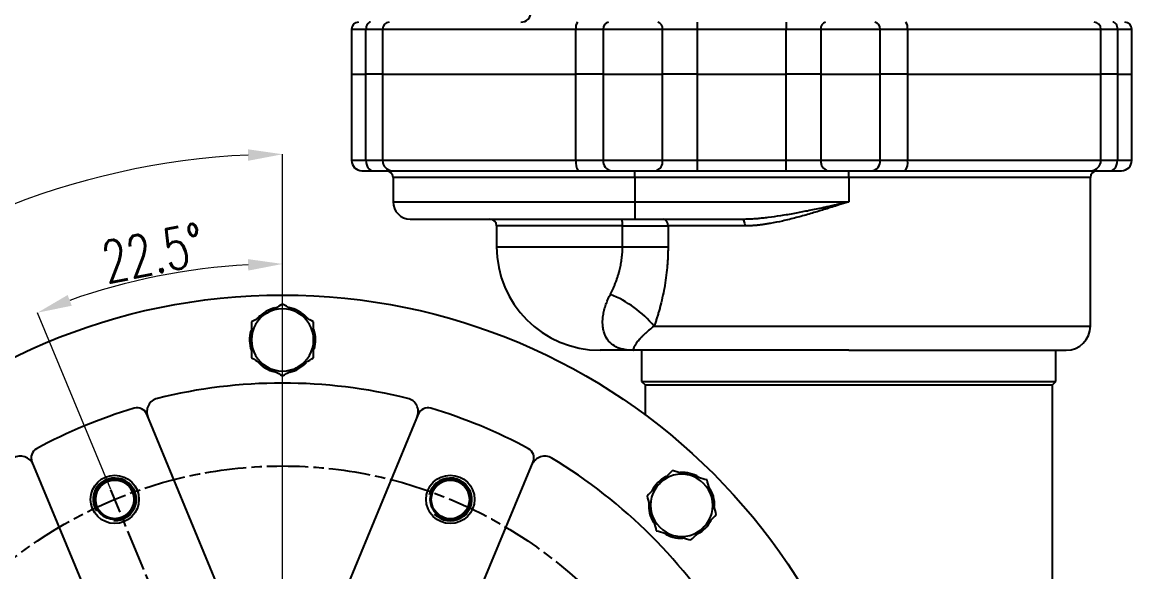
# Model space of a CAD drawing. Header units: millimetres. Extents: x 2104 to 4053, y 855 to 2233.
# Drawn here: x 3221.6 to 3543, y 1694.3 to 1853.5 of the extents above; entities that cross this region are included whole.
import ezdxf

# ---------------------------------------------------------------- set-up
doc = ezdxf.new("R2010")
doc.units = ezdxf.units.MM
doc.linetypes.add('AM_ISO08W050', pattern=[18, 12, -1.5, 3, -1.5])
for name, color, linetype, lineweight in [('AM_5', 3, 'Continuous', 25), ('AM_7', 4, 'AM_ISO08W050', 25), ('粗实线', 7, 'Continuous', 40)]:
    doc.layers.add(name, color=color, linetype=linetype, lineweight=lineweight)
doc.styles.add('SLDTEXTSTYLE1', font='txt.shx', dxfattribs={"width": 0.7, "bigfont": 'gbcbig.shx'})
doc.dimstyles.new('SLDDIMSTYLE12$2', dxfattribs={"dimtxt": 12, "dimasz": 10, "dimexe": 0, "dimexo": 0.0625, "dimgap": 0.875, "dimtad": 1, "dimdec": 1, "dimlfac": 1.8, "dimrnd": 1e-09, "dimzin": 12, "dimdsep": 46, "dimtxsty": 'SLDTEXTSTYLE1', "dimcen": 0.09, "dimdle": 8.16, "dimclrd": 3, "dimclre": 3, "dimadec": 0, "dimazin": 3, "dimtfac": 1, "dimtdec": 1, "dimtofl": 0, "dimtmove": 0, "dimatfit": 3, "dimfxl": 0, "dimfrac": 2, "dimtolj": 1, "dimlwd": 5, "dimlwe": 5, "dimarcsym": 0})
doc.dimstyles.new('SLDDIMSTYLE12$3', dxfattribs={"dimtxt": 12, "dimasz": 10, "dimexe": 0, "dimexo": 0.0625, "dimgap": 0.875, "dimtad": 1, "dimdec": 1, "dimlfac": 1.8, "dimrnd": 1e-09, "dimzin": 12, "dimdsep": 46, "dimtxsty": 'SLDTEXTSTYLE1', "dimcen": 0.09, "dimdle": 8.16, "dimclrd": 3, "dimclre": 3, "dimadec": 0, "dimazin": 3, "dimtfac": 1, "dimtdec": 1, "dimtofl": 0, "dimtmove": 0, "dimatfit": 3, "dimfxl": 0, "dimfrac": 2, "dimtolj": 1, "dimlwd": 5, "dimlwe": 5, "dimarcsym": 0})

# ---------------------------------------------------------------- blocks, each defined once
blk = doc.blocks.new('*D47')
at = {"layer": 'AM_5', "color": 3, "linetype": 'Continuous', "lineweight": 5, "transparency": 16777216}
blk.add_line((3115.56, 1737.75), (3149.27, 1711.78), dxfattribs=at)
at = {"layer": 'AM_5', "color": 3, "lineweight": 5, "transparency": 16777216}
for p, q in [((3296.92, 1597.96), (3297.1, 1597.96)), ((3297.01, 1597.87), (3297.01, 1598.05))]:
    blk.add_line(p, q, dxfattribs=at)
at = {"layer": 'AM_5', "color": 3, "transparency": 16777216}
blk.add_solid([(3150.28, 1713.1), (3148.25, 1710.46), (3157.19, 1705.68)], dxfattribs=at)
at = {"layer": 'Defpoints', "color": 0, "transparency": 16777216}
for p in [(3157.19, 1705.68), (3436.83, 1490.24)]:
    blk.add_point(p, dxfattribs=at)
at = {"layer": 'AM_5', "color": 0, "transparency": 16777216, "insert": (3132.65, 1733.26), "char_height": 12, "attachment_point": 5, "rotation": 322.3888, "style": 'SLDTEXTSTYLE1'}
blk.add_mtext('\\A1;∅353', dxfattribs=at)
blk = doc.blocks.new('*D48')
at = {"layer": 'AM_5', "color": 3, "linetype": 'Continuous', "lineweight": 5, "transparency": 16777216}
blk.add_line((3093.15, 1707.19), (3176.25, 1662.66), dxfattribs=at)
at = {"layer": 'AM_5', "color": 3, "lineweight": 5, "transparency": 16777216}
for p, q in [((3296.92, 1597.96), (3297.1, 1597.96)), ((3297.01, 1597.87), (3297.01, 1598.05))]:
    blk.add_line(p, q, dxfattribs=at)
at = {"layer": 'AM_5', "color": 3, "transparency": 16777216}
blk.add_solid([(3177.04, 1664.13), (3175.46, 1661.2), (3185.07, 1657.94)], dxfattribs=at)
at = {"layer": 'Defpoints', "color": 0, "transparency": 16777216}
for p in [(3185.07, 1657.94), (3408.95, 1537.97)]:
    blk.add_point(p, dxfattribs=at)
at = {"layer": 'AM_5', "color": 0, "transparency": 16777216, "insert": (3110.74, 1705.57), "char_height": 12, "attachment_point": 5, "rotation": 331.8155, "style": 'SLDTEXTSTYLE1'}
blk.add_mtext('\\A1;∅254', dxfattribs=at)
blk = doc.blocks.new('*D62')
at = {"layer": 'AM_5', "color": 3, "lineweight": 5, "transparency": 16777216}
blk.add_line((3297.01, 1614.73), (3297.01, 1783.46), dxfattribs=at)
at = {"layer": 'AM_5', "color": 3, "linetype": 'Continuous', "lineweight": 5, "transparency": 16777216}
blk.add_line((3247.23, 1718.12), (3226.02, 1769.34), dxfattribs=at)
blk.add_arc((3297.01, 1597.96), 185.5, 93.089, 109.411, dxfattribs=at)
at = {"layer": 'AM_5', "color": 3, "transparency": 16777216}
for points in [[(3286.97, 1784.86), (3287.06, 1781.53), (3297.01, 1783.46)], [(3235.95, 1771.36), (3234.76, 1774.47), (3226.02, 1769.34)]]:
    blk.add_solid(points, dxfattribs=at)
at = {"layer": 'Defpoints', "color": 0, "transparency": 16777216}
for p in [(3272.79, 1781.87), (3247.26, 1718.06), (3297.01, 1614.67), (3297.01, 1594.96), (3298.16, 1595.19)]:
    blk.add_point(p, dxfattribs=at)
at = {"layer": 'AM_5', "color": 0, "transparency": 16777216, "insert": (3259.48, 1786.64), "char_height": 12, "attachment_point": 5, "rotation": 11.25, "style": 'SLDTEXTSTYLE1'}
blk.add_mtext('\\A1;22.5%%D', dxfattribs=at)
blk = doc.blocks.new('*D63')
at = {"layer": 'AM_5', "color": 3, "linetype": 'Continuous', "lineweight": 5, "transparency": 16777216}
blk.add_line((3297.01, 1614.73), (3297.01, 1815.22), dxfattribs=at)
at = {"layer": 'AM_5', "color": 3, "lineweight": 5, "transparency": 16777216}
blk.add_line((3238.63, 1656.34), (3143.38, 1751.59), dxfattribs=at)
at = {"layer": 'AM_5', "color": 3, "linetype": 'Continuous', "lineweight": 5, "transparency": 16777216}
blk.add_arc((3297.01, 1597.96), 217.26, 92.6374, 132.3626, dxfattribs=at)
at = {"layer": 'AM_5', "color": 3, "transparency": 16777216}
for points in [[(3286.97, 1816.66), (3287.05, 1813.33), (3297.01, 1815.22)], [(3151.76, 1757.29), (3149.46, 1759.7), (3143.38, 1751.59)]]:
    blk.add_solid(points, dxfattribs=at)
at = {"layer": 'Defpoints', "color": 0, "transparency": 16777216}
for p in [(3240.78, 1807.82), (3238.67, 1656.29), (3297.01, 1614.67), (3297.01, 1597.96), (3297.01, 1594.96)]:
    blk.add_point(p, dxfattribs=at)
at = {"layer": 'AM_5', "color": 0, "transparency": 16777216, "insert": (3200.91, 1800.45), "char_height": 12, "attachment_point": 5, "rotation": 25.3883, "style": 'SLDTEXTSTYLE1'}
blk.add_mtext('\\A1;45°', dxfattribs=at)
blk = doc.blocks.new('*U43')
at = {"layer": '粗实线', "linetype": 'ByBlock'}
blk.add_circle((-0.07, 0), 5.7, dxfattribs=at)
at = {"layer": '粗实线', "color": 3, "linetype": 'ByBlock'}
blk.add_arc((-0.07, 0), 6.09, 222.8944, 167.5618, dxfattribs=at)
blk = doc.blocks.new('*U44')
at = {"layer": '粗实线', "color": 0, "linetype": 'ByBlock', "lineweight": -2, "transparency": 16777216}
for p, rotation in [((18900.81, 8919.97), 45), ((19066.74, 8851.14), 315), ((18832.03, 8851.26), 90.00000000000001), ((18831.98, 8754.04), 135), ((19066.69, 8753.92), 270), ((18900.69, 8685.26), 180), ((18997.91, 8685.21), 225)]:
    blk.add_blockref('*U43', p, dxfattribs=dict(at, rotation=rotation))
blk.add_blockref('*U43', (18998.03, 8919.92), dxfattribs=at)

msp = doc.modelspace()

# ---------------------------------------------------------------- linework, layer by layer
at = {"color": 7, "linetype": 'Continuous', "lineweight": 25}
for p, q in [((3317.007, 1851.458), (3317.007, 1838.458)), ((3317.007, 1851.458), (3321.163, 1851.458)), ((3321.163, 1851.458), (3325.966, 1851.458)), ((3321.163, 1838.458), (3321.163, 1851.458)), ((3325.966, 1851.458), (3381.981, 1851.458)), ((3325.966, 1851.458), (3325.966, 1838.458)), ((3381.981, 1851.458), (3389.926, 1851.458)), ((3381.981, 1838.458), (3381.981, 1851.458)), ((3389.926, 1851.458), (3407.069, 1851.458)), ((3389.926, 1851.458), (3389.926, 1838.458)), ((3407.069, 1838.458), (3407.069, 1851.458)), ((3407.069, 1851.458), (3417.146, 1851.458)), ((3417.146, 1853.458), (3417.146, 1851.458)), ((3417.146, 1851.458), (3417.146, 1838.458)), ((3417.146, 1851.458), (3442.869, 1851.458)), ((3442.869, 1853.458), (3442.869, 1851.458)), ((3442.869, 1851.458), (3452.946, 1851.458)), ((3442.869, 1838.458), (3442.869, 1851.458)), ((3452.946, 1851.458), (3470.088, 1851.458)), ((3452.946, 1851.458), (3452.946, 1838.458)), ((3470.088, 1838.458), (3470.088, 1851.458)), ((3470.088, 1851.458), (3478.034, 1851.458)), ((3478.034, 1851.458), (3478.034, 1838.458)), ((3478.034, 1851.458), (3534.049, 1851.458)), ((3534.049, 1838.458), (3534.049, 1851.458)), ((3534.049, 1851.458), (3538.852, 1851.458)), ((3538.852, 1851.458), (3538.852, 1838.458)), ((3538.852, 1851.458), (3543.007, 1851.458)), ((3543.007, 1838.458), (3543.007, 1851.458)), ((3317.007, 1838.458), (3317.007, 1813.458)), ((3317.007, 1838.458), (3321.163, 1838.458)), ((3325.966, 1838.458), (3321.163, 1838.458)), ((3321.163, 1813.458), (3321.163, 1838.458)), ((3325.966, 1838.458), (3381.981, 1838.458)), ((3325.966, 1838.458), (3325.966, 1813.458)), ((3389.926, 1838.458), (3381.981, 1838.458)), ((3381.981, 1813.458), (3381.981, 1838.458)), ((3389.926, 1838.458), (3407.069, 1838.458)), ((3389.926, 1838.458), (3389.926, 1813.458)), ((3417.146, 1838.458), (3407.069, 1838.458)), ((3407.069, 1813.458), (3407.069, 1838.458)), ((3417.146, 1838.458), (3442.869, 1838.458)), ((3417.146, 1838.458), (3417.146, 1813.458)), ((3452.946, 1838.458), (3442.869, 1838.458)), ((3442.869, 1813.458), (3442.869, 1838.458)), ((3452.946, 1838.458), (3470.088, 1838.458)), ((3452.946, 1838.458), (3452.946, 1813.458)), ((3478.034, 1838.458), (3470.088, 1838.458)), ((3470.088, 1813.458), (3470.088, 1838.458)), ((3478.034, 1838.458), (3534.049, 1838.458)), ((3478.034, 1838.458), (3478.034, 1813.458)), ((3538.852, 1838.458), (3534.049, 1838.458)), ((3534.049, 1813.458), (3534.049, 1838.458)), ((3538.852, 1838.458), (3543.007, 1838.458)), ((3538.852, 1838.458), (3538.852, 1813.458)), ((3543.007, 1813.458), (3543.007, 1838.458)), ((3321.163, 1813.458), (3317.007, 1813.458)), ((3325.966, 1813.458), (3321.163, 1813.458)), ((3381.981, 1813.458), (3325.966, 1813.458)), ((3389.926, 1813.458), (3381.981, 1813.458)), ((3407.069, 1813.458), (3389.926, 1813.458)), ((3417.146, 1813.458), (3407.069, 1813.458)), ((3417.146, 1813.458), (3417.146, 1810.458)), ((3442.869, 1813.458), (3417.146, 1813.458)), ((3442.869, 1810.458), (3442.869, 1813.458)), ((3452.946, 1813.458), (3442.869, 1813.458)), ((3470.088, 1813.458), (3452.946, 1813.458)), ((3478.034, 1813.458), (3470.088, 1813.458)), ((3534.049, 1813.458), (3478.034, 1813.458)), ((3538.852, 1813.458), (3534.049, 1813.458)), ((3543.007, 1813.458), (3538.852, 1813.458)), ((3328.887, 1810.458), (3382.662, 1810.458)), ((3399.007, 1808.458), (3399.007, 1810.458)), ((3417.146, 1810.458), (3442.869, 1810.458)), ((3461.007, 1808.458), (3461.007, 1810.458)), ((3477.353, 1810.458), (3531.127, 1810.458)), ((3329.007, 1808.458), (3329.007, 1801.458)), ((3399.007, 1808.458), (3329.007, 1808.458)), ((3461.007, 1808.458), (3399.007, 1808.458)), ((3399.007, 1808.458), (3399.007, 1801.458)), ((3461.007, 1808.458), (3461.007, 1801.458)), ((3531.007, 1808.458), (3461.007, 1808.458)), ((3531.007, 1765.458), (3531.007, 1808.458)), ((3329.007, 1801.458), (3399.007, 1801.458)), ((3399.007, 1801.458), (3461.007, 1801.458)), ((3399.007, 1801.458), (3399.007, 1796.458)), ((3359.007, 1794.458), (3359.007, 1788.458)), ((3395.481, 1794.458), (3359.007, 1794.458)), ((3395.481, 1794.458), (3408.671, 1794.458)), ((3395.481, 1788.458), (3395.481, 1794.458)), ((3399.007, 1796.458), (3430.04, 1796.458)), ((3408.671, 1794.458), (3408.671, 1788.458)), ((3430.9, 1794.458), (3408.671, 1794.458)), ((3359.007, 1788.458), (3395.481, 1788.458)), ((3395.481, 1788.458), (3408.671, 1788.458)), ((3404.649, 1765.458), (3531.007, 1765.458)), ((3401.007, 1758.458), (3401.007, 1749.458)), ((3521.007, 1749.458), (3521.007, 1758.458)), ((3401.007, 1749.458), (3402.007, 1748.458)), ((3401.007, 1749.458), (3521.007, 1749.458)), ((3520.007, 1748.458), (3521.007, 1749.458)), ((3402.007, 1748.458), (3402.007, 1739.829)), ((3402.007, 1748.458), (3520.007, 1748.458)), ((3520.007, 1447.458), (3520.007, 1748.458)), ((3281.822, 1681.656), (3257.676, 1739.948)), ((3336.338, 1739.948), (3312.193, 1681.656)), ((3224.417, 1726.171), (3239.524, 1689.7)), ((3354.491, 1689.7), (3369.598, 1726.171))]:
    msp.add_line(p, q, dxfattribs=at)
at = {"color": 144, "linetype": 'Continuous', "lineweight": 18}
for p, q in [((3461.007, 1748.458), (3402.007, 1748.458)), ((3520.007, 1748.458), (3461.007, 1748.458))]:
    msp.add_line(p, q, dxfattribs=at)
at = {"color": 7, "linetype": 'Continuous', "lineweight": 25, "flags": 128}
for points in [[(3322.47, 1853.458), (3322.215, 1853.42), (3321.97, 1853.306), (3321.744, 1853.121), (3321.546, 1852.872), (3321.383, 1852.569), (3321.263, 1852.224), (3321.188, 1851.848), (3321.163, 1851.458)], [(3538.852, 1851.458), (3538.827, 1851.848), (3538.752, 1852.224), (3538.632, 1852.569), (3538.469, 1852.872), (3538.271, 1853.121), (3538.045, 1853.306), (3537.8, 1853.42), (3537.545, 1853.458)], [(3321.163, 1813.458), (3321.201, 1812.873), (3321.312, 1812.31), (3321.494, 1811.791), (3321.737, 1811.337), (3322.035, 1810.964), (3322.374, 1810.687), (3322.742, 1810.516), (3323.124, 1810.458)], [(3536.891, 1810.458), (3537.273, 1810.516), (3537.641, 1810.687), (3537.98, 1810.964), (3538.278, 1811.337), (3538.521, 1811.791), (3538.703, 1812.31), (3538.814, 1812.873), (3538.852, 1813.458)], [(3430.04, 1796.458), (3430.208, 1796.42), (3430.369, 1796.306), (3430.518, 1796.121), (3430.648, 1795.872), (3430.755, 1795.569), (3430.834, 1795.224), (3430.883, 1794.848), (3430.9, 1794.458)]]:
    msp.add_lwpolyline(points, dxfattribs=at)
at = {"color": 7, "linetype": 'Continuous', "lineweight": 25}
for centre, radius in [((3297.007, 1597.958), 176.5), ((3248.407, 1715.291), 7), ((3345.608, 1715.291), 7)]:
    msp.add_circle(centre, radius, dxfattribs=at)
for centre, radius, start, end in [((3366.007, 1856.458), 3, 270, 0), ((3319.007, 1851.458), 2, 90, 180), ((3327.94, 1851.484), 1.974, 90.76791, 180.74785), ((3384.524, 1851.932), 2.587, 143.85476, 190.56369), ((3391.722, 1851.672), 1.809, 98.98174, 186.78498), ((3405.317, 1851.733), 1.773, 351.10007, 76.68564), ((3454.698, 1851.733), 1.773, 103.31436, 188.89993), ((3468.293, 1851.672), 1.809, 353.21502, 81.01826), ((3475.491, 1851.932), 2.587, 349.43631, 36.14524), ((3532.075, 1851.484), 1.974, 359.25215, 89.23209), ((3541.007, 1851.458), 2, 0, 90), ((3320.007, 1813.458), 3, 180, 270), ((3328.927, 1813.42), 2.962, 179.25215, 269.23209), ((3385.795, 1812.747), 3.88, 169.43631, 216.14524), ((3392.62, 1813.138), 2.713, 173.21502, 261.01826), ((3404.441, 1813.047), 2.66, 283.31436, 8.89993), ((3455.574, 1813.047), 2.66, 171.10007, 256.68564), ((3467.395, 1813.138), 2.713, 278.98174, 6.78498), ((3474.22, 1812.747), 3.88, 323.85476, 10.56369), ((3531.088, 1813.42), 2.962, 270.76791, 0.74785), ((3540.007, 1813.458), 3, 270, 0), ((3327.007, 1808.458), 2, 0, 90), ((3533.007, 1808.458), 2, 90, 180), ((3334.007, 1801.458), 5, 180, 270), ((3357.007, 1794.458), 2, 0, 90), ((3389.678, 1794.954), 5.824, 355.11352, 14.96419), ((3406.88, 1794.679), 1.804, 352.97857, 80.59017), ((3389.007, 1788.458), 30, 180, 270), ((3379.603, 1744.266), 32.809, 40.23512, 67.87081), ((3297.007, 1761.458), 9, 120, 180), ((3297.007, 1761.458), 9.55, 103.51521, 137.78984), ((3297.007, 1761.458), 9, 60, 120), ((3297.007, 1761.458), 9.55, 42.8059, 79.1982), ((3297.007, 1761.458), 9, 0, 60), ((3524.007, 1765.458), 7, 270, 0), ((3297.007, 1761.458), 9.55, 163.41073, 199.16194), ((3297.007, 1761.458), 9, 180, 240), ((3297.007, 1761.458), 9, 300, 0), ((3297.007, 1761.458), 9.55, 343.69476, 18.28049), ((3297.007, 1761.458), 9.55, 220.9144, 256.31319), ((3297.007, 1761.458), 9, 240, 300), ((3297.007, 1761.458), 9.55, 282.65879, 316.76773), ((3297.007, 1597.958), 151, 76.10722, 103.89278), ((3261.712, 1740.658), 4, 103.89278, 202.5), ((3332.303, 1740.658), 4, 337.5, 76.10722), ((3297.007, 1597.958), 150, 106.6433, 118.3567), ((3254.905, 1738.8), 3, 22.5, 106.6433), ((3339.11, 1738.8), 3, 73.3567, 157.5), ((3297.007, 1597.958), 150, 61.6433, 73.3567), ((3227.188, 1727.319), 3, 118.3567, 202.5), ((3366.827, 1727.319), 3, 337.5, 61.6433), ((3221.061, 1723.82), 4, 22.5, 121.10722), ((3372.954, 1723.82), 4, 58.89278, 157.5), ((3297.007, 1597.958), 151, 31.10722, 58.89278), ((3412.619, 1713.57), 9.55, 58.51521, 92.78984), ((3412.619, 1713.57), 9, 135, 195), ((3412.619, 1713.57), 9.55, 118.41073, 154.16194), ((3412.619, 1713.57), 9, 75, 135), ((3412.619, 1713.57), 9, 15, 75), ((3412.619, 1713.57), 9.55, 357.8059, 34.1982), ((3412.619, 1713.57), 9.55, 175.9144, 211.31319), ((3412.619, 1713.57), 9, 315, 15), ((3412.619, 1713.57), 9, 195, 255), ((3412.619, 1713.57), 9, 255, 315), ((3412.619, 1713.57), 9.55, 298.69476, 333.28049), ((3412.619, 1713.57), 9.55, 237.65879, 271.76773)]:
    msp.add_arc(centre, radius, start, end, dxfattribs=at)
for points in [[(3320.007, 1810.458), (3320.007, 1810.458), (3321.145, 1810.458), (3323.124, 1810.458)], [(3323.124, 1810.458), (3326.005, 1810.458), (3328.023, 1810.458), (3328.887, 1810.458)], [(3382.662, 1810.458), (3386.369, 1810.458), (3389.708, 1810.458), (3392.197, 1810.458)], [(3392.197, 1810.458), (3393.906, 1810.458), (3396.392, 1810.458), (3399.007, 1810.458)], [(3399.007, 1810.458), (3401.243, 1810.458), (3403.398, 1810.458), (3405.054, 1810.458)], [(3405.054, 1810.458), (3408.365, 1810.458), (3412.676, 1810.458), (3417.146, 1810.458)], [(3442.869, 1810.458), (3447.339, 1810.458), (3451.65, 1810.458), (3454.961, 1810.458)], [(3454.961, 1810.458), (3456.617, 1810.458), (3458.772, 1810.458), (3461.007, 1810.458)], [(3461.007, 1810.458), (3463.623, 1810.458), (3466.109, 1810.458), (3467.818, 1810.458)], [(3467.818, 1810.458), (3470.307, 1810.458), (3473.645, 1810.458), (3477.353, 1810.458)], [(3531.127, 1810.458), (3531.992, 1810.458), (3534.01, 1810.458), (3536.891, 1810.458)], [(3536.891, 1810.458), (3538.87, 1810.458), (3540.007, 1810.458), (3540.007, 1810.458)]]:
    msp.add_open_spline(points, degree=3, dxfattribs=at)
for points, knots in [([(3430.04, 1796.458), (3430.241, 1796.459), (3430.649, 1796.461), (3431.272, 1796.474), (3431.913, 1796.495), (3432.572, 1796.524), (3433.249, 1796.563), (3433.943, 1796.61), (3434.657, 1796.666), (3435.388, 1796.731), (3436.137, 1796.806), (3436.904, 1796.889), (3438.633, 1797.092), (3441.472, 1797.492), (3445.263, 1798.143), (3449.223, 1798.907), (3452.196, 1799.527), (3454.41, 1800.002), (3455.758, 1800.295), (3457.319, 1800.638), (3459.093, 1801.031), (3460.346, 1801.311), (3461.007, 1801.458)], [0, 0, 0, 0, 0.0199539, 0.0404578, 0.0615128, 0.0831196, 0.105279, 0.1279918, 0.1512587, 0.1750802, 0.1994571, 0.2243898, 0.2498788, 0.3677378, 0.4999469, 0.6163675, 0.7497501, 0.7861991, 0.8294487, 0.8794986, 0.9363491, 1, 1, 1, 1]), ([(3461.007, 1801.458), (3460.736, 1801.371), (3460.216, 1801.204), (3459.472, 1800.966), (3458.799, 1800.751), (3458.198, 1800.559), (3457.667, 1800.39), (3456.666, 1800.071), (3455.242, 1799.622), (3453.315, 1799.024), (3451.452, 1798.458), (3449.538, 1797.894), (3447.669, 1797.364), (3445.081, 1796.663), (3441.949, 1795.892), (3439.055, 1795.305), (3437.109, 1794.985), (3435.983, 1794.823), (3434.895, 1794.69), (3433.843, 1794.587), (3432.829, 1794.513), (3431.85, 1794.467), (3431.213, 1794.461), (3430.9, 1794.458)], [0, 0, 0, 0, 0.0267307, 0.0511304, 0.073199, 0.0929367, 0.1103434, 0.125419, 0.1915233, 0.2504309, 0.3153356, 0.3751838, 0.4392739, 0.5000601, 0.6314499, 0.7502069, 0.7892104, 0.8270785, 0.8638271, 0.8994736, 0.934037, 0.9675381, 1, 1, 1, 1]), ([(3334.007, 1796.458), (3334.007, 1796.458), (3340.856, 1796.458), (3365.235, 1796.458), (3381.769, 1796.458), (3399.007, 1796.458)], [0, 0, 0, 0, 0.5, 0.5, 1, 1, 1, 1]), ([(3391.962, 1774.658), (3392.031, 1774.79), (3392.167, 1775.055), (3392.368, 1775.458), (3392.564, 1775.866), (3392.756, 1776.278), (3392.943, 1776.696), (3393.124, 1777.118), (3393.301, 1777.544), (3393.472, 1777.976), (3393.638, 1778.412), (3393.797, 1778.852), (3393.951, 1779.296), (3394.099, 1779.745), (3394.24, 1780.198), (3394.374, 1780.656), (3394.532, 1781.225), (3394.706, 1781.909), (3394.885, 1782.71), (3395.043, 1783.517), (3395.177, 1784.33), (3395.287, 1785.148), (3395.373, 1785.971), (3395.435, 1786.797), (3395.473, 1787.627), (3395.478, 1788.181), (3395.481, 1788.458)], [0, 0, 0, 0, 0.033894, 0.0676986, 0.1014163, 0.1350504, 0.1686043, 0.2020821, 0.2354881, 0.268827, 0.3021042, 0.3353253, 0.3684963, 0.4016237, 0.4347143, 0.4677754, 0.5008145, 0.5570196, 0.6129238, 0.6685727, 0.7240149, 0.7793021, 0.8344879, 0.889628, 0.9447795, 1, 1, 1, 1]), ([(3408.671, 1788.458), (3408.67, 1788.234), (3408.669, 1787.787), (3408.658, 1787.117), (3408.641, 1786.447), (3408.618, 1785.777), (3408.587, 1785.108), (3408.55, 1784.44), (3408.506, 1783.772), (3408.456, 1783.105), (3408.333, 1781.665), (3408.083, 1779.462), (3407.618, 1776.528), (3407.033, 1773.644), (3406.477, 1771.39), (3406.018, 1769.733), (3405.697, 1768.643), (3405.362, 1767.567), (3405.014, 1766.503), (3404.771, 1765.807), (3404.649, 1765.458)], [0, 0, 0, 0, 0.0277782, 0.0555387, 0.083288, 0.1110325, 0.1387786, 0.1665327, 0.1943013, 0.2220906, 0.2499072, 0.3745923, 0.4995344, 0.6245157, 0.7498382, 0.799798, 0.8497593, 0.8997569, 0.9498256, 1, 1, 1, 1]), ([(3398.806, 1758.458), (3398.684, 1758.459), (3398.437, 1758.46), (3398.068, 1758.468), (3397.695, 1758.483), (3397.216, 1758.513), (3396.629, 1758.569), (3395.739, 1758.703), (3394.695, 1758.962), (3393.267, 1759.547), (3391.69, 1760.677), (3390.591, 1762.301), (3390.017, 1763.948), (3389.772, 1765.243), (3389.697, 1766.659), (3389.796, 1768.147), (3390.071, 1769.716), (3390.431, 1771.011), (3390.775, 1771.999), (3391.03, 1772.661), (3391.314, 1773.326), (3391.621, 1773.992), (3391.849, 1774.436), (3391.962, 1774.658)], [0, 0, 0, 0, 0.0151513, 0.0307024, 0.0466681, 0.0630608, 0.093416, 0.125844, 0.1880564, 0.2502201, 0.3637827, 0.4999821, 0.561106, 0.6253832, 0.687039, 0.7503418, 0.8125234, 0.8752006, 0.9002562, 0.9252503, 0.9501966, 0.9751087, 1, 1, 1, 1]), ([(3297.007, 1771.85), (3296.264, 1771.421), (3295.517, 1770.99), (3294.018, 1770.124), (3293.265, 1769.69), (3292.507, 1769.252)], [0, 0, 0, 0, 0.5, 0.5, 1, 1, 1, 1]), ([(3301.507, 1769.252), (3300.75, 1769.69), (3299.997, 1770.124), (3298.498, 1770.99), (3297.751, 1771.421), (3297.007, 1771.85)], [0, 0, 0, 0, 0.5, 0.5, 1, 1, 1, 1]), ([(3292.507, 1769.252), (3291.75, 1768.815), (3290.997, 1768.38), (3289.498, 1767.515), (3288.751, 1767.084), (3288.007, 1766.654)], [0, 0, 0, 0, 0.5, 0.5, 1, 1, 1, 1]), ([(3306.007, 1766.654), (3305.264, 1767.084), (3304.517, 1767.515), (3303.018, 1768.38), (3302.265, 1768.815), (3301.507, 1769.252)], [0, 0, 0, 0, 0.5, 0.5, 1, 1, 1, 1]), ([(3288.007, 1766.654), (3288.007, 1765.795), (3288.007, 1764.934), (3288.007, 1763.202), (3288.007, 1762.332), (3288.007, 1761.458)], [0, 0, 0, 0, 0.5, 0.5, 1, 1, 1, 1]), ([(3306.007, 1761.458), (3306.007, 1762.332), (3306.007, 1763.202), (3306.007, 1764.934), (3306.007, 1765.795), (3306.007, 1766.654)], [0, 0, 0, 0, 0.5, 0.5, 1, 1, 1, 1]), ([(3404.649, 1765.458), (3404.551, 1765.386), (3404.355, 1765.241), (3404.074, 1765.027), (3403.803, 1764.816), (3403.543, 1764.609), (3403.293, 1764.406), (3403.054, 1764.207), (3402.825, 1764.013), (3402.606, 1763.822), (3402.396, 1763.636), (3402.196, 1763.455), (3402.004, 1763.278), (3401.821, 1763.106), (3401.647, 1762.938), (3401.48, 1762.775), (3401.321, 1762.617), (3401.17, 1762.463), (3400.836, 1762.118), (3400.372, 1761.611), (3399.858, 1760.994), (3399.452, 1760.458), (3399.021, 1759.825), (3398.687, 1759.212), (3398.559, 1758.788), (3398.579, 1758.572), (3398.652, 1758.491), (3398.733, 1758.462), (3398.782, 1758.459), (3398.806, 1758.458)], [0, 0, 0, 0, 0.0162116, 0.0322387, 0.04808, 0.0637345, 0.0792012, 0.0944793, 0.109568, 0.1244665, 0.1391743, 0.1536908, 0.1680155, 0.1821482, 0.1960884, 0.209836, 0.2233908, 0.2367526, 0.2499214, 0.3147593, 0.3780502, 0.4397746, 0.4999267, 0.6273102, 0.7498906, 0.835189, 0.9165493, 0.9591095, 1, 1, 1, 1]), ([(3288.007, 1761.458), (3288.007, 1760.584), (3288.007, 1759.714), (3288.007, 1757.983), (3288.007, 1757.121), (3288.007, 1756.262)], [0, 0, 0, 0, 0.5, 0.5, 1, 1, 1, 1]), ([(3306.007, 1756.262), (3306.007, 1757.121), (3306.007, 1757.983), (3306.007, 1759.714), (3306.007, 1760.584), (3306.007, 1761.458)], [0, 0, 0, 0, 0.5, 0.5, 1, 1, 1, 1]), ([(3398.806, 1758.458), (3398.705, 1758.458), (3398.504, 1758.458), (3398.203, 1758.458), (3397.903, 1758.458), (3397.604, 1758.458), (3397.306, 1758.458), (3396.795, 1758.458), (3396.077, 1758.458), (3395.163, 1758.458), (3394.273, 1758.458), (3393.122, 1758.458), (3391.816, 1758.458), (3390.757, 1758.458), (3390.087, 1758.458), (3389.683, 1758.458), (3389.373, 1758.458), (3389.182, 1758.458), (3389.075, 1758.458), (3389.018, 1758.458), (3389.011, 1758.458), (3389.007, 1758.458)], [0, 0, 0, 0, 0.0194887, 0.0389438, 0.0583831, 0.0778243, 0.0972852, 0.1167835, 0.1785526, 0.2403558, 0.3046292, 0.3689369, 0.5000066, 0.6310763, 0.6953498, 0.7596574, 0.8214265, 0.8832297, 0.9221614, 0.9610375, 1, 1, 1, 1]), ([(3461.007, 1758.458), (3460.738, 1758.458), (3460.198, 1758.458), (3459.39, 1758.458), (3458.582, 1758.458), (3457.775, 1758.458), (3456.969, 1758.458), (3456.163, 1758.458), (3455.359, 1758.458), (3454.555, 1758.458), (3453.753, 1758.458), (3452.951, 1758.458), (3452.15, 1758.458), (3451.35, 1758.458), (3449.006, 1758.458), (3445.148, 1758.458), (3439.823, 1758.458), (3434.605, 1758.458), (3429.519, 1758.458), (3424.664, 1758.458), (3420.09, 1758.458), (3415.859, 1758.458), (3412.032, 1758.458), (3408.628, 1758.458), (3405.704, 1758.458), (3403.243, 1758.458), (3401.735, 1758.458), (3400.858, 1758.458), (3400.428, 1758.458), (3400.033, 1758.458), (3399.672, 1758.458), (3399.347, 1758.458), (3399.054, 1758.458), (3398.889, 1758.458), (3398.806, 1758.458)], [0, 0, 0, 0, 0.0091061, 0.018204, 0.0272953, 0.0363814, 0.0454638, 0.054544, 0.0636236, 0.072704, 0.0817866, 0.0908731, 0.099965, 0.1090636, 0.1181705, 0.180079, 0.2419933, 0.3059535, 0.3699195, 0.4349573, 0.500001, 0.5650388, 0.6300824, 0.6940427, 0.7580087, 0.8199172, 0.8818314, 0.8987359, 0.9156167, 0.9324833, 0.9493453, 0.9662123, 0.9830941, 1, 1, 1, 1]), ([(3461.007, 1758.458), (3477.716, 1758.458), (3493.741, 1758.458), (3517.37, 1758.458), (3524.007, 1758.458), (3524.007, 1758.458)], [0, 0, 0, 0, 0.5, 0.5, 1, 1, 1, 1]), ([(3288.007, 1756.262), (3288.751, 1755.833), (3289.498, 1755.402), (3290.997, 1754.536), (3291.75, 1754.101), (3292.507, 1753.664)], [0, 0, 0, 0, 0.5, 0.5, 1, 1, 1, 1]), ([(3301.507, 1753.664), (3302.265, 1754.101), (3303.018, 1754.536), (3304.517, 1755.402), (3305.264, 1755.833), (3306.007, 1756.262)], [0, 0, 0, 0, 0.5, 0.5, 1, 1, 1, 1]), ([(3292.507, 1753.664), (3293.265, 1753.227), (3294.018, 1752.792), (3295.517, 1751.926), (3296.264, 1751.495), (3297.007, 1751.066)], [0, 0, 0, 0, 0.5, 0.5, 1, 1, 1, 1]), ([(3297.007, 1751.066), (3297.751, 1751.495), (3298.498, 1751.926), (3299.997, 1752.792), (3300.75, 1753.227), (3301.507, 1753.664)], [0, 0, 0, 0, 0.5, 0.5, 1, 1, 1, 1]), ([(3409.93, 1723.608), (3409.322, 1723.001), (3408.713, 1722.392), (3407.489, 1721.167), (3406.874, 1720.552), (3406.255, 1719.934)], [0, 0, 0, 0, 0.5, 0.5, 1, 1, 1, 1]), ([(3414.949, 1722.263), (3414.104, 1722.49), (3413.264, 1722.715), (3411.592, 1723.163), (3410.759, 1723.386), (3409.93, 1723.608)], [0, 0, 0, 0, 0.5, 0.5, 1, 1, 1, 1]), ([(3406.255, 1719.934), (3405.637, 1719.316), (3405.022, 1718.701), (3403.798, 1717.477), (3403.189, 1716.867), (3402.581, 1716.26)], [0, 0, 0, 0, 0.5, 0.5, 1, 1, 1, 1]), ([(3419.968, 1720.919), (3419.138, 1721.141), (3418.306, 1721.364), (3416.633, 1721.812), (3415.793, 1722.037), (3414.949, 1722.263)], [0, 0, 0, 0, 0.5, 0.5, 1, 1, 1, 1]), ([(3421.313, 1715.9), (3421.086, 1716.744), (3420.861, 1717.584), (3420.413, 1719.256), (3420.19, 1720.089), (3419.968, 1720.919)], [0, 0, 0, 0, 0.5, 0.5, 1, 1, 1, 1]), ([(3402.581, 1716.26), (3402.804, 1715.43), (3403.027, 1714.598), (3403.475, 1712.925), (3403.7, 1712.085), (3403.926, 1711.241)], [0, 0, 0, 0, 0.5, 0.5, 1, 1, 1, 1]), ([(3422.658, 1710.88), (3422.435, 1711.71), (3422.212, 1712.543), (3421.764, 1714.215), (3421.539, 1715.055), (3421.313, 1715.9)], [0, 0, 0, 0, 0.5, 0.5, 1, 1, 1, 1]), ([(3403.926, 1711.241), (3404.152, 1710.396), (3404.377, 1709.556), (3404.826, 1707.884), (3405.049, 1707.051), (3405.271, 1706.222)], [0, 0, 0, 0, 0.5, 0.5, 1, 1, 1, 1]), ([(3418.983, 1707.206), (3419.602, 1707.824), (3420.217, 1708.439), (3421.441, 1709.664), (3422.05, 1710.273), (3422.658, 1710.88)], [0, 0, 0, 0, 0.5, 0.5, 1, 1, 1, 1]), ([(3415.309, 1703.532), (3415.917, 1704.139), (3416.526, 1704.749), (3417.75, 1705.973), (3418.365, 1706.588), (3418.983, 1707.206)], [0, 0, 0, 0, 0.5, 0.5, 1, 1, 1, 1]), ([(3405.271, 1706.222), (3406.101, 1705.999), (3406.933, 1705.776), (3408.606, 1705.328), (3409.446, 1705.103), (3410.29, 1704.877)], [0, 0, 0, 0, 0.5, 0.5, 1, 1, 1, 1]), ([(3410.29, 1704.877), (3411.135, 1704.651), (3411.975, 1704.425), (3413.647, 1703.977), (3414.479, 1703.754), (3415.309, 1703.532)], [0, 0, 0, 0, 0.5, 0.5, 1, 1, 1, 1])]:
    msp.add_open_spline(points, degree=3, knots=knots, dxfattribs=at)
at = {"layer": 'AM_7'}
msp.add_line((3298.156, 1595.187), (3247.259, 1718.063), dxfattribs=at)
msp.add_circle((3297.007, 1597.958), 127, dxfattribs=at)

# ---------------------------------------------------------------- block references
at = {"layer": '粗实线', "linetype": 'ByBlock'}
msp.add_blockref('*U44', (-15652.352, -7204.632), dxfattribs=at)

# ---------------------------------------------------------------- dimensions: what is measured, and where the dimension line sits
at = {"layer": 'AM_5'}
dim = msp.add_angular_dim_2l(base=(3240.775, 1807.819), line1=((3297.007, 1594.958), (3297.007, 1614.671)), line2=((3297.007, 1597.958), (3238.671, 1656.295)), dimstyle='SLDDIMSTYLE12$2', override={"dimlfac": 1}, dxfattribs=at)
dim.commit()
dim.dimension.update_dxf_attribs({"geometry": '*D63', "text_midpoint": (3203.856, 1794.24), "dimtype": 162})
dim = msp.add_angular_dim_2l(base=(3272.794, 1781.874), line1=((3298.156, 1595.187), (3247.259, 1718.063)), line2=((3297.007, 1594.958), (3297.007, 1614.671)), text='22.5%%D', dimstyle='SLDDIMSTYLE12$2', override={"dimlfac": 1, "dimpost": ''}, dxfattribs=at)
dim.commit()
dim.dimension.update_dxf_attribs({"geometry": '*D62', "text_midpoint": (3259.476, 1786.64)})
dim = msp.add_diameter_dim_2p(p1=(3436.826, 1490.24), p2=(3157.189, 1705.676), dimstyle='SLDDIMSTYLE12$3', override={"dimlfac": 1}, dxfattribs=at)
dim.commit()
dim.dimension.update_dxf_attribs({"geometry": '*D47', "text_midpoint": (3132.649, 1733.261)})
dim = msp.add_diameter_dim_2p(p1=(3408.949, 1537.975), p2=(3185.066, 1657.942), dimstyle='SLDDIMSTYLE12$3', override={"dimlfac": 1}, dxfattribs=at)
dim.commit()
dim.dimension.update_dxf_attribs({"geometry": '*D48', "text_midpoint": (3107.497, 1699.507), "dimtype": 163})

doc.saveas('drawing.dxf')
